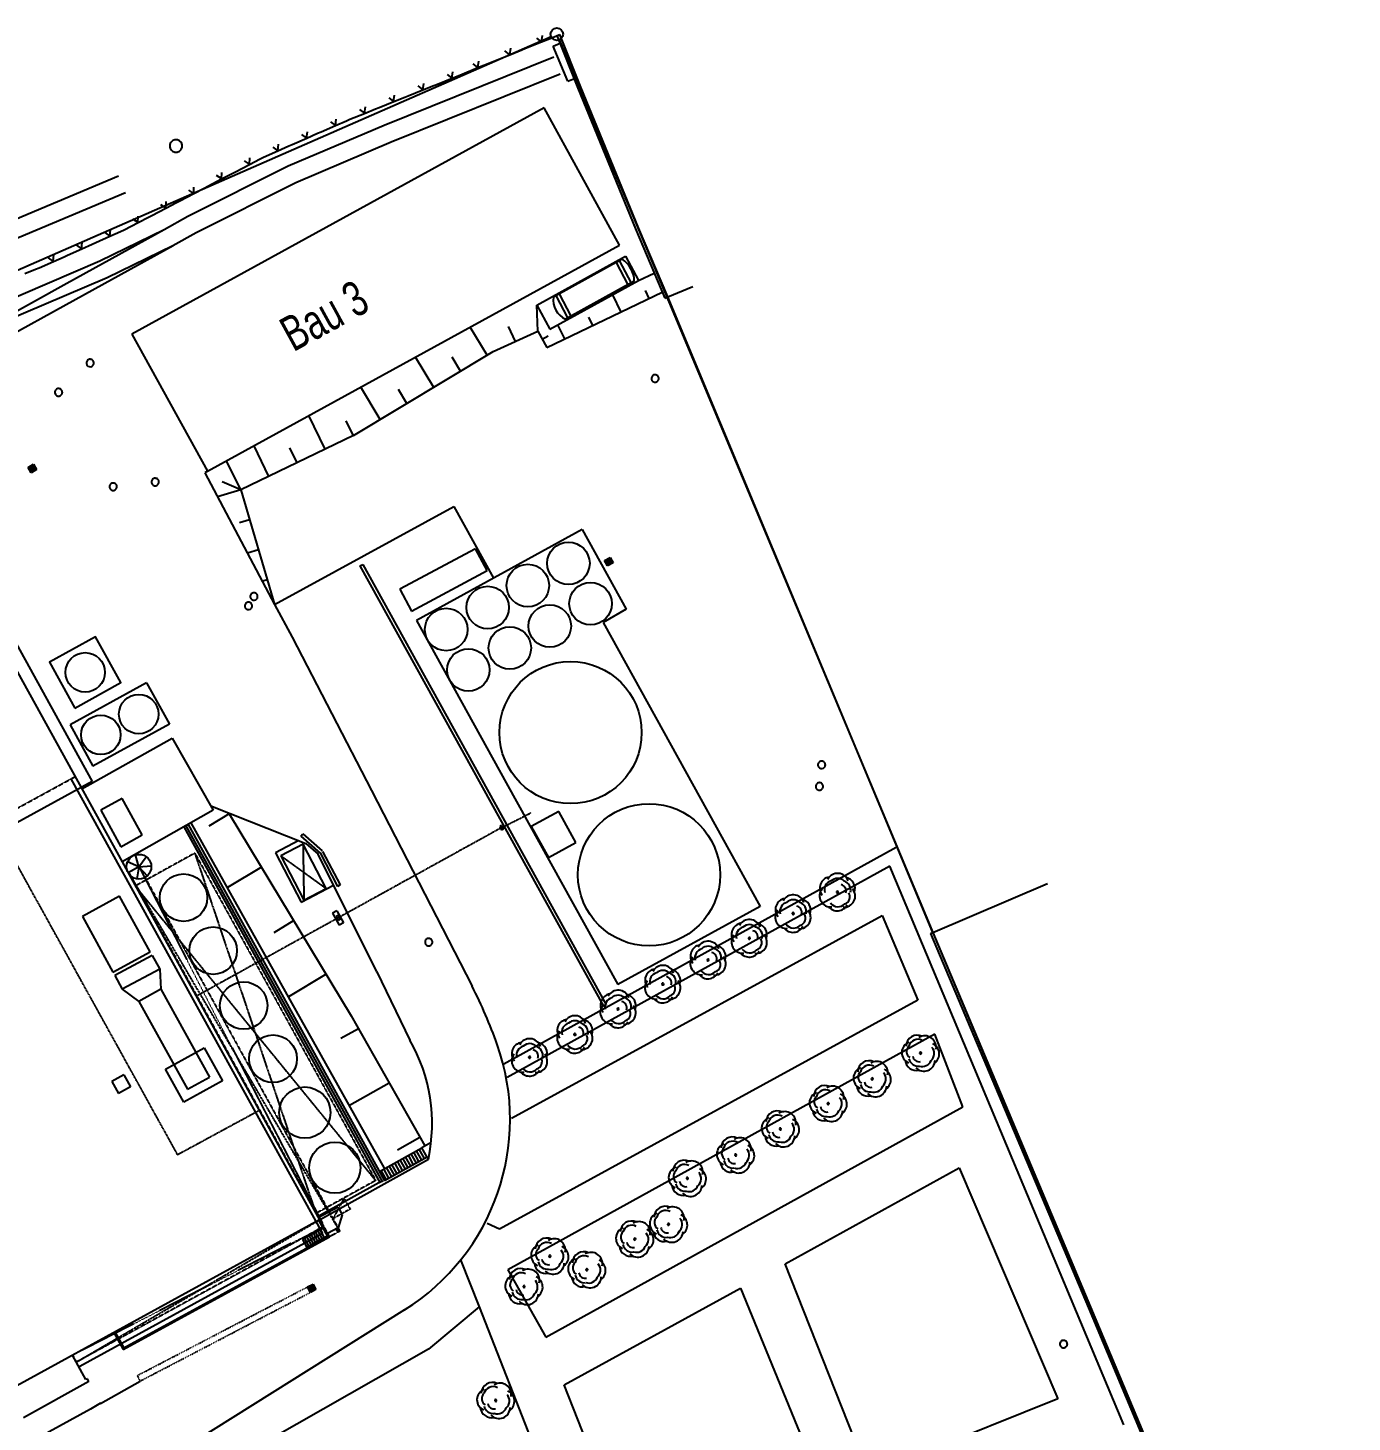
# Model space of a CAD drawing. Header units: millimetres. Extents: x 18890 to 178151, y 13973 to 138738.
# Drawn here: x 105110 to 115707, y 40555 to 51718 of the extents above; entities that cross this region are included whole.
import ezdxf

# ---------------------------------------------------------------- set-up
doc = ezdxf.new("R2010")
doc.units = ezdxf.units.MM
for name, pattern in [('DASHDOT', [1, 0.5, -0.25, 0, -0.25]), ('DASHED', [0.75, 0.5, -0.25]), ('DOT', [0.25, 0, -0.25])]:
    doc.linetypes.add(name, pattern=pattern)
for name, color, linetype in [('41', 7, 'Continuous'), ('Lageplan', 7, 'Continuous'), ('NEBENGEB', 7, 'Continuous'), ('TREPPE', 6, 'Continuous')]:
    doc.layers.add(name, color=color, linetype=linetype)
doc.layers.add('A0_Grundriß', color=7, linetype='Continuous', lineweight=50)
doc.styles.add('3', font='TXT')

# ---------------------------------------------------------------- blocks, each defined once
blk = doc.blocks.new('Lageplan 6.OG')
at = {"layer": '41'}
blk.add_line((-9231, 3689), (-7645, 818), dxfattribs=at)
at = {"layer": 'Lageplan'}
for p, q in [((-8992, 4583), (-3974, 6781)), ((-3909, 6755), (2404, -8337)), ((-4029, 6211), (-7328, 4399)), ((-3425, 5112), (-4029, 6211)), ((-6724, 3301), (-3425, 5112)), ((-3406, 4999), (-3955, 4696)), ((-3309, 4822), (-3858, 4519)), ((-3040, 4697), (-2840, 4780)), ((-920, -392), (-3040, 4697)), ((-7328, 4399), (-6724, 3301)), ((-9231, 3689), (-7645, 818)), ((-9276, 3557), (-7406, 174)), ((-8159, 3332), (-8116, 3357)), ((-8116, 3357), (-8091, 3314)), ((-8134, 3289), (-8159, 3332)), ((-8110, 3346), (-8153, 3321)), ((-8147, 3311), (-8104, 3336)), ((-8097, 3325), (-8141, 3300)), ((-8091, 3314), (-8134, 3289)), ((-6724, 3301), (-6744, 3288)), ((-6744, 3288), (-6186, 2235)), ((-6186, 2235), (-4752, 3019)), ((-4752, 3019), (-4435, 2445)), ((-3545, 2587), (-3501, 2611)), ((-3521, 2543), (-3545, 2587)), ((-3510, 2549), (-3534, 2593)), ((-3523, 2599), (-3499, 2555)), ((-3488, 2561), (-3512, 2605)), ((-3501, 2611), (-3477, 2567)), ((-5503, 2543), (-5481, 2555)), ((-5503, 2543), (-3555, -981)), ((-5481, 2555), (-3534, -970)), ((-3477, 2567), (-3521, 2543)), ((-6186, 2235), (-6047, 1972)), ((-6047, 1972), (-5410, 744)), ((-7730, 759), (-7006, 1164)), ((-7006, 1164), (-6678, 587)), ((-7645, 818), (-9781, -350)), ((-7816, 838), (-5804, -2802)), ((-7405, 682), (-7578, 587)), ((-7245, 390), (-7405, 682)), ((-5410, 744), (-4605, -822)), ((-7578, 587), (-7417, 295)), ((-6678, 587), (-7407, 173)), ((-6698, 622), (-5937, 321)), ((-3912, 578), (-4132, 458)), ((-3776, 328), (-3912, 578)), ((-4132, 458), (-3995, 208)), ((-7417, 295), (-7245, 390)), ((-5976, 380), (-5960, 398)), ((-5976, 380), (-5821, 243)), ((-5960, 398), (-5805, 261)), ((-5937, 321), (-5839, 235)), ((-5367, -708), (-5839, 235)), ((-5823, 246), (-5682, -23)), ((-5802, 257), (-5661, -11)), ((-1213, 289), (-4353, -1446)), ((-3995, 208), (-3776, 328)), ((-7407, 173), (-5828, -2693)), ((-1263, 140), (-4324, -1554)), ((611, -4334), (-1263, 140)), ((-920, -392), (0, 0)), ((-7427, -100), (-7725, -263)), ((-7183, -548), (-7427, -100)), ((-5661, -11), (-5682, -23)), ((-7725, -263), (-7481, -710)), ((-4290, -1879), (-1324, -255)), ((-1324, -255), (-1040, -933)), ((-7481, -710), (-7183, -548)), ((-7166, -575), (-7465, -737)), ((-7166, -575), (-7106, -685)), ((-7465, -737), (-7405, -847)), ((-7106, -685), (-7405, -847)), ((-7106, -685), (-7096, -847)), ((-5367, -708), (-5103, -1254)), ((-7405, -847), (-7272, -944)), ((-7096, -847), (-7272, -944)), ((-7096, -847), (-6707, -1550)), ((-7272, -944), (-6883, -1647)), ((-1040, -933), (-4386, -2767)), ((-3555, -981), (-3534, -970)), ((-902, -1206), (-4319, -3092)), ((-679, -1789), (-902, -1206)), ((-7059, -1486), (-6749, -1315)), ((-6749, -1315), (-6603, -1581)), ((-7394, -1532), (-7490, -1586)), ((-7394, -1532), (-7340, -1628)), ((-6913, -1751), (-7059, -1486)), ((-6883, -1647), (-6707, -1550)), ((-7490, -1586), (-7436, -1682)), ((-7340, -1628), (-7436, -1682)), ((-6603, -1581), (-6913, -1751)), ((-4017, -3632), (-679, -1789)), ((-4934, -2074), (-5007, -2115)), ((-2100, -3045), (-707, -2276)), ((-707, -2276), (81, -4126)), ((-5828, -2693), (-12019, -6086)), ((-5760, -2825), (-5832, -2696)), ((-5679, -2757), (-5762, -2803)), ((-5678, -2791), (-5693, -2765)), ((-4386, -2767), (-4486, -2721)), ((-5804, -2802), (-7745, -3867)), ((-4698, -3013), (-4550, -3390)), ((-4319, -3092), (-4017, -3632)), ((-1431, -4733), (-2100, -3045)), ((-5924, -3230), (-5879, -3207)), ((-5900, -3274), (-5924, -3230)), ((-5918, -3241), (-5873, -3218)), ((-5868, -3229), (-5912, -3252)), ((-5879, -3207), (-5856, -3251)), ((-5906, -3263), (-5862, -3240)), ((-5856, -3251), (-5900, -3274)), ((-3870, -4015), (-2459, -3240)), ((-2459, -3240), (-1786, -4882)), ((-5146, -3413), (-6972, -4558)), ((-4550, -3390), (-4956, -3727)), ((-4550, -3390), (-3524, -6006)), ((-7696, -3972), (-7803, -3776)), ((-4956, -3727), (-6606, -4668)), ((-7673, -3988), (-8197, -4277)), ((-7685, -3966), (-7696, -3972)), ((-7673, -3988), (-7685, -3966)), ((-7579, -4162), (-7263, -3984)), ((-3292, -5476), (-3870, -4015)), ((81, -4126), (-1431, -4733))]:
    blk.add_line(p, q, dxfattribs=at)
at = {"layer": 'Lageplan', "color": 1}
for p, q in [((-4178, 6688), (-4050, 6739)), ((-4050, 6739), (-4089, 6770)), ((-4050, 6739), (-4043, 6791)), ((-4050, 6739), (-3954, 6778)), ((-3958, 6705), (-3900, 6729)), ((-3840, 6424), (-3958, 6705)), ((-3954, 6778), (-3924, 6790)), ((-3924, 6790), (-3903, 6799)), ((-3757, 6368), (-3924, 6790)), ((-3736, 6377), (-3903, 6799)), ((-4432, 6585), (-4304, 6636)), ((-4304, 6636), (-4343, 6667)), ((-4304, 6636), (-4297, 6688)), ((-4304, 6636), (-4209, 6675)), ((-4209, 6675), (-4178, 6688)), ((-4765, 6448), (-4804, 6479)), ((-4767, 6448), (-4759, 6499)), ((-4766, 6448), (-4678, 6483)), ((-4686, 6482), (-4559, 6533)), ((-4559, 6533), (-4598, 6564)), ((-4559, 6533), (-4551, 6585)), ((-4559, 6533), (-4463, 6572)), ((-4463, 6572), (-4432, 6585)), ((-4998, 6355), (-5037, 6386)), ((-5000, 6354), (-4993, 6405)), ((-4999, 6354), (-4911, 6390)), ((-4911, 6390), (-4883, 6401)), ((-4883, 6401), (-4766, 6448)), ((-3840, 6424), (-3787, 6446)), ((-3296, 5241), (-3757, 6368)), ((-3275, 5250), (-3736, 6377)), ((-5350, 6214), (-5233, 6261)), ((-5232, 6261), (-5270, 6292)), ((-5234, 6261), (-5226, 6312)), ((-5233, 6261), (-5145, 6296)), ((-5145, 6296), (-5117, 6307)), ((-5117, 6307), (-4999, 6354)), ((-5583, 6120), (-5466, 6167)), ((-5465, 6168), (-5504, 6198)), ((-5467, 6167), (-5460, 6218)), ((-5466, 6167), (-5378, 6203)), ((-5378, 6203), (-5350, 6214)), ((-5814, 6019), (-5698, 6070)), ((-5697, 6070), (-5737, 6100)), ((-5699, 6070), (-5693, 6121)), ((-5698, 6070), (-5611, 6108)), ((-5611, 6108), (-5583, 6120)), ((-6160, 5867), (-6155, 5919)), ((-6073, 5906), (-6045, 5918)), ((-6045, 5918), (-5929, 5969)), ((-5928, 5969), (-5968, 5998)), ((-5930, 5968), (-5924, 6020)), ((-5929, 5969), (-5842, 6007)), ((-5842, 6007), (-5814, 6019)), ((-6388, 5758), (-6385, 5810)), ((-6303, 5802), (-6276, 5817)), ((-6276, 5817), (-6160, 5867)), ((-6159, 5868), (-6199, 5897)), ((-6160, 5867), (-6073, 5906)), ((-6526, 5686), (-6499, 5700)), ((-6499, 5700), (-6386, 5758)), ((-6386, 5759), (-6428, 5786)), ((-6386, 5758), (-6303, 5802)), ((-6749, 5569), (-6722, 5583)), ((-6722, 5583), (-6610, 5642)), ((-6609, 5642), (-6651, 5669)), ((-6611, 5641), (-6609, 5693)), ((-6610, 5642), (-6526, 5686)), ((-6945, 5466), (-6833, 5525)), ((-6832, 5526), (-6874, 5552)), ((-6834, 5524), (-6832, 5577)), ((-6833, 5525), (-6749, 5569)), ((-7168, 5350), (-7056, 5408)), ((-7055, 5409), (-7097, 5435)), ((-7057, 5408), (-7055, 5460)), ((-7056, 5408), (-6972, 5452)), ((-6972, 5452), (-6945, 5466)), ((-7391, 5233), (-7279, 5292)), ((-7278, 5292), (-7320, 5319)), ((-7280, 5291), (-7278, 5343)), ((-7279, 5292), (-7195, 5336)), ((-7195, 5336), (-7168, 5350)), ((-3040, 4697), (-3275, 5250)), ((-7618, 5132), (-7504, 5183)), ((-7503, 5183), (-7543, 5212)), ((-7505, 5182), (-7500, 5234)), ((-7504, 5183), (-7419, 5221)), ((-7419, 5221), (-7391, 5233)), ((-3060, 4688), (-3296, 5241)), ((-7958, 4981), (-7952, 5033)), ((-7871, 5019), (-7844, 5031)), ((-7844, 5031), (-7730, 5082)), ((-7729, 5083), (-7769, 5112)), ((-7731, 5082), (-7726, 5133)), ((-7730, 5082), (-7645, 5120)), ((-7645, 5120), (-7618, 5132)), ((-8186, 4884), (-8099, 4920)), ((-8099, 4920), (-8070, 4931)), ((-8070, 4931), (-7957, 4981)), ((-7955, 4982), (-7996, 5011)), ((-7957, 4981), (-7871, 5019)), ((-3425, 4988), (-3451, 4974)), ((-3356, 4794), (-3451, 4974)), ((-3330, 4808), (-3425, 4988)), ((-3330, 4808), (-3356, 4794)), ((-3273, 4829), (-3149, 4887)), ((-4007, 4293), (-3084, 4734)), ((-3907, 4723), (-3934, 4709)), ((-3839, 4529), (-3934, 4709)), ((-3812, 4543), (-3907, 4723)), ((-3414, 4576), (-3480, 4715)), ((-3188, 4684), (-3219, 4749)), ((-3060, 4688), (-3040, 4697)), ((-4081, 4423), (-4087, 4632)), ((-3865, 4361), (-3919, 4473)), ((-3812, 4543), (-3839, 4529)), ((-3639, 4468), (-3671, 4534)), ((-4484, 4230), (-4620, 4456)), ((-4436, 4260), (-4081, 4423)), ((-4259, 4341), (-4314, 4460)), ((-4081, 4423), (-4007, 4293)), ((-4044, 4358), (-3996, 4385)), ((-5554, 3587), (-4436, 4260)), ((-4913, 3973), (-5059, 4215)), ((-4698, 4102), (-4766, 4214)), ((-5341, 3715), (-5497, 3975)), ((-5127, 3844), (-5195, 3957)), ((-5782, 3477), (-5912, 3747)), ((-5556, 3586), (-5614, 3705)), ((-5554, 3587), (-6457, 3152)), ((-6232, 3260), (-6350, 3506)), ((-6007, 3369), (-6064, 3488)), ((-6457, 3152), (-6570, 3385)), ((-6457, 3152), (-6643, 3097)), ((-6457, 3152), (-6607, 3216)), ((-6457, 3152), (-6186, 2235)), ((-6386, 2912), (-6468, 2888)), ((-6315, 2672), (-6404, 2646)), ((-6244, 2432), (-6284, 2421)), ((-6549, 559), (-6714, 460)), ((-6549, 559), (-5574, -1058)), ((-6914, 453), (-5341, -2399)), ((-6011, -1021), (-6853, 487)), ((-6291, 131), (-6563, -33)), ((-6033, -297), (-6192, -394)), ((-5775, -726), (-6075, -907)), ((-5306, -2278), (-6011, -1021)), ((-5574, -1058), (-4985, -2100)), ((-5515, -1163), (-5656, -1242)), ((-5269, -1598), (-5587, -1778)), ((-5023, -2033), (-5203, -2135))]:
    blk.add_line(p, q, dxfattribs=at)
at = {"layer": 'Lageplan', "color": 2}
for p, q in [((-3953, 6618), (-5309, 6071)), ((-3900, 6482), (-5253, 5936)), ((-5309, 6071), (-6078, 5744)), ((-5253, 5936), (-6016, 5611)), ((-6078, 5744), (-6882, 5340)), ((-7436, 5665), (-9131, 4954)), ((-6016, 5611), (-6813, 5211)), ((-7380, 5530), (-9074, 4820)), ((-6882, 5340), (-7070, 5235)), ((-7070, 5235), (-7849, 4804)), ((-7070, 5235), (-7586, 4983)), ((-6813, 5211), (-7002, 5105)), ((-6999, 5107), (-7778, 4676)), ((-7002, 5105), (-7525, 4850)), ((-7586, 4983), (-8413, 4629)), ((-4087, 4632), (-3378, 5023)), ((-3378, 5023), (-3273, 4829)), ((-7849, 4804), (-8558, 4412)), ((-7525, 4850), (-8358, 4494)), ((-3983, 4438), (-3273, 4829)), ((-7778, 4676), (-8488, 4284)), ((-4087, 4632), (-3983, 4438)), ((-3725, 2834), (-5051, 2107)), ((-3725, 2834), (-3372, 2196)), ((-4578, 2681), (-5185, 2356)), ((-4485, 2506), (-4578, 2681)), ((-5092, 2181), (-4485, 2506)), ((-5185, 2356), (-5092, 2181)), ((-3372, 2196), (-3558, 2091)), ((-5051, 2107), (-4333, 807)), ((-3558, 2091), (-2300, -185)), ((-7211, 1608), (-7823, 1270)), ((-7211, 1608), (-7028, 1277)), ((-7823, 1270), (-7641, 939)), ((-7028, 1277), (-7641, 939)), ((-4333, 807), (-3440, -808)), ((-6897, 462), (-6879, 472)), ((-6897, 462), (-5324, -2390)), ((-6879, 472), (-5306, -2380)), ((-4370, 466), (-4385, 458)), ((-4385, 458), (-4370, 428)), ((-4370, 466), (-4355, 436)), ((-5993, 344), (-6179, 247)), ((-4355, 436), (-4370, 428)), ((-7272, 135), (-7299, 230)), ((-6179, 247), (-5974, -149)), ((-5959, 316), (-6137, 223)), ((-5773, -40), (-5959, 316)), ((-7272, 135), (-7363, 173)), ((-7272, 135), (-7358, 86)), ((-7272, 135), (-7290, 38)), ((-7272, 135), (-7213, 214)), ((-7272, 135), (-7173, 141)), ((-7272, 135), (-7207, 61)), ((-6137, 223), (-5952, -133)), ((-5974, -149), (-5714, -14)), ((-5952, -133), (-5773, -40)), ((-5688, -218), (-5722, -237)), ((-5688, -218), (-5636, -315)), ((-2300, -185), (-3440, -808)), ((-5722, -237), (-5670, -333)), ((-5679, -257), (-5695, -265)), ((-5695, -265), (-5679, -295)), ((-5679, -257), (-5663, -286)), ((-5663, -286), (-5679, -295)), ((-5636, -315), (-5670, -333)), ((-937, -399), (-920, -392)), ((-937, -399), (328, -3398)), ((-920, -392), (344, -3391)), ((-5348, -2305), (-5007, -2115)), ((-4965, -2190), (-5007, -2115)), ((-5828, -2693), (-4955, -2207)), ((-4965, -2190), (-5306, -2380)), ((-5162, -2299), (-5203, -2224)), ((-5140, -2287), (-5181, -2212)), ((-5118, -2275), (-5160, -2200)), ((-5096, -2263), (-5138, -2188)), ((-5074, -2251), (-5116, -2176)), ((-5052, -2238), (-5094, -2163)), ((-5031, -2226), (-5072, -2151)), ((-5009, -2214), (-5050, -2139)), ((-4987, -2202), (-5029, -2127)), ((-4965, -2190), (-4955, -2207)), ((-5292, -2372), (-5334, -2297)), ((-5271, -2360), (-5312, -2285)), ((-5249, -2348), (-5291, -2273)), ((-5227, -2336), (-5269, -2261)), ((-5205, -2324), (-5247, -2249)), ((-5183, -2311), (-5225, -2237)), ((-5842, -2667), (-5329, -2381)), ((-5679, -2591), (-5837, -2677)), ((-5679, -2591), (-5645, -2652)), ((-5645, -2652), (-5679, -2757)), ((-5788, -2755), (-5964, -2851)), ((-5841, -2784), (-5806, -2847)), ((-5824, -2774), (-5789, -2838)), ((-7397, -3732), (-5748, -2829)), ((-7393, -3718), (-5760, -2825)), ((-5964, -2851), (-5929, -2914)), ((-5946, -2842), (-5912, -2905)), ((-5754, -2818), (-5929, -2914)), ((-5929, -2832), (-5894, -2895)), ((-5911, -2822), (-5877, -2886)), ((-5894, -2813), (-5859, -2876)), ((-5876, -2803), (-5842, -2866)), ((-5859, -2794), (-5824, -2857)), ((328, -3398), (2411, -8365)), ((344, -3391), (2437, -8380)), ((-7473, -3595), (-7397, -3732)), ((-7464, -3590), (-7393, -3718))]:
    blk.add_line(p, q, dxfattribs=at)
at = {"layer": 'Lageplan', "linetype": 'DASHED'}
for p, q in [((-9741, -215), (-7783, 856)), ((-6825, 243), (-7301, -20)), ((-6825, 243), (-5377, -2378)), ((-6825, 243), (-5856, -2642)), ((-7271, 134), (-7358, 86)), ((-7271, 134), (-5664, -2784)), ((-7271, 134), (-5748, -2829)), ((-7354, 89), (-5748, -2829)), ((-5664, -2784), (-7354, 89)), ((-5377, -2378), (-7301, -20)), ((-5377, -2378), (-5856, -2642)), ((-5631, -2520), (-5719, -2684)), ((-5631, -2520), (-5582, -2607)), ((-5582, -2607), (-5719, -2684)), ((-5797, -2749), (-7803, -3776)), ((-7773, -3832), (-5828, -2693)), ((-5797, -2749), (-7773, -3832)), ((-5828, -2693), (-5797, -2749)), ((-5664, -2784), (-5748, -2829)), ((-7803, -3776), (-7773, -3832))]:
    blk.add_line(p, q, dxfattribs=at)
at = {"layer": 'Lageplan', "linetype": 'DASHDOT'}
for p, q in [((-4362, 451), (-4136, 566)), ((-4378, 443), (-6816, -904)), ((-6962, -2172), (-8310, 264)), ((-6310, -1818), (-6962, -2172))]:
    blk.add_line(p, q, dxfattribs=at)
at = {"layer": 'Lageplan', "color": 2, "linetype": 'DASHED'}
for p, q in [((-5959, 316), (-5952, -133)), ((-6137, 223), (-5773, -40))]:
    blk.add_line(p, q, dxfattribs=at)
at = {"layer": 'Lageplan', "linetype": 'DOT'}
for p, q in [((-7286, -3940), (-5924, -3230)), ((-7263, -3984), (-5901, -3274)), ((-7286, -3940), (-7263, -3984))]:
    blk.add_line(p, q, dxfattribs=at)
at = {"layer": 'Lageplan', "color": 1}
blk.add_circle((-3928, 6801), 50, dxfattribs=at)
at = {"layer": 'Lageplan'}
for centre, radius in [((-3835, 2564), 170), ((-4160, 2386), 170), ((-4481, 2210), 170), ((-3658, 2241), 170), ((-4813, 2034), 170), ((-3984, 2062), 170), ((-4304, 1886), 170), ((-4636, 1710), 170), ((-3818, 1209), 569), ((-7274, 1357), 158), ((-7577, 1190), 158), ((-3190, 70), 569), ((-6915, -113), 190), ((-6678, -537), 190), ((-6434, -977), 190), ((-6199, -1403), 191), ((-5944, -1834), 205), ((-5704, -2275), 205)]:
    blk.add_circle(centre, radius, dxfattribs=at)
at = {"layer": 'Lageplan', "color": 2}
blk.add_circle((-7272, 135), 98.8, dxfattribs=at)
at = {"layer": 'Lageplan'}
for centre, radius, start, end in [((-3525, 4818), 217, 1.1285, 56.6547), ((-3787, 4674), 170, 172.4988, 245.2844), ((-8015, -2563), 3828, 19.4565, 27.0571), ((-6102, -1888), 1800, 302.0907, 19.4565), ((-6286, -1925), 1360, 348.0409, 29.5943), ((3749871, -6766236), 7735895, 119.0594056, 119.0817972)]:
    blk.add_arc(centre, radius, start, end, dxfattribs=at)
at = {"layer": 'Lageplan', "color": 5}
for centre, major_axis, start_param, end_param in [((-6975, 5906), (35.4, 35.4), 1.745329, 3.316126), ((-6975, 5906), (35.4, 35.4), 0.174533, 1.745329), ((-6975, 5906), (35.4, 35.4), 4.886922, 6.457718), ((-6975, 5906), (35.4, 35.4), 3.316126, 4.886922), ((-7663, 4168), (21.2, 21.2), 1.745194, 3.31599), ((-7663, 4168), (21.2, 21.2), 0.174397, 1.745194), ((-7663, 4168), (21.2, 21.2), 3.31599, 4.886786), ((-7663, 4168), (21.2, 21.2), 4.886786, 6.457583), ((-3141, 4044), (21.2, 21.2), 1.745194, 3.31599), ((-3141, 4044), (21.2, 21.2), 0.174397, 1.745194), ((-3141, 4044), (21.2, 21.2), 3.31599, 4.886786), ((-3141, 4044), (21.2, 21.2), 4.886786, 6.457583), ((-7915, 3933), (21.2, 21.2), 1.745194, 3.31599), ((-7915, 3933), (21.2, 21.2), 0.174397, 1.745194), ((-7915, 3933), (21.2, 21.2), 3.31599, 4.886786), ((-7915, 3933), (21.2, 21.2), 4.886786, 6.457583), ((-7142, 3215), (21.2, 21.2), 0.174397, 1.745194), ((-7142, 3215), (21.2, 21.2), 4.886786, 6.457583), ((-7478, 3177), (21.2, 21.2), 1.745194, 3.31599), ((-7478, 3177), (21.2, 21.2), 0.174397, 1.745194), ((-7478, 3177), (21.2, 21.2), 3.31599, 4.886786), ((-7478, 3177), (21.2, 21.2), 4.886786, 6.457583), ((-7142, 3215), (21.2, 21.2), 1.745194, 3.31599), ((-7142, 3215), (21.2, 21.2), 3.31599, 4.886786), ((-6396, 2223), (21.2, 21.2), 1.745194, 3.31599), ((-6396, 2223), (21.2, 21.2), 0.174397, 1.745194), ((-6352, 2298), (21.2, 21.2), 1.745194, 3.31599), ((-6396, 2223), (21.2, 21.2), 4.886786, 6.457583), ((-6352, 2298), (21.2, 21.2), 0.174397, 1.745194), ((-6352, 2298), (21.2, 21.2), 3.31599, 4.886786), ((-6352, 2298), (21.2, 21.2), 4.886786, 6.457583), ((-6396, 2223), (21.2, 21.2), 3.31599, 4.886786), ((-1809, 950), (21.2, 21.2), 1.745194, 3.31599), ((-1809, 950), (21.2, 21.2), 0.174397, 1.745194), ((-1809, 950), (21.2, 21.2), 3.31599, 4.886786), ((-1809, 950), (21.2, 21.2), 4.886786, 6.457583), ((-1826, 778), (21.2, 21.2), 1.745194, 3.31599), ((-1826, 778), (21.2, 21.2), 0.174397, 1.745194), ((-1826, 778), (21.2, 21.2), 4.886786, 6.457583), ((-1826, 778), (21.2, 21.2), 3.31599, 4.886786), ((-4953, -469), (21.2, 21.2), 0.174397, 1.745194), ((-4953, -469), (21.2, 21.2), 4.886786, 6.457583), ((-4953, -469), (21.2, 21.2), 1.745194, 3.31599), ((-4953, -469), (21.2, 21.2), 3.31599, 4.886786), ((128, -3688), (21.2, 21.2), 1.745194, 3.31599), ((128, -3688), (21.2, 21.2), 0.174397, 1.745194), ((128, -3688), (21.2, 21.2), 4.886786, 6.457583), ((128, -3688), (21.2, 21.2), 3.31599, 4.886786)]:
    blk.add_ellipse(centre, major_axis=major_axis, ratio=1, start_param=start_param, end_param=end_param, dxfattribs=at)
at = {"layer": 'Lageplan'}
for centre, major_axis, start_param, end_param in [((-1734, -37), (63.6, 63.6), 0.951308, 3.047431), ((-1712, -51), (53, 53), 1.048314, 2.621501), ((-1681, -8), (63.6, 63.6), 5.818944, 8.161612), ((-1681, -34), (53, 53), 0.007277, 1.534719), ((-1651, -52), (53, 53), 5.250735, 6.757198), ((-1631, -40), (63.6, 63.6), 5.160938, 6.846996), ((-2037, -180), (63.6, 63.6), 5.818944, 8.161612), ((-1735, -98), (63.6, 63.6), 1.702725, 4.022041), ((-1682, -69), (-5.3, 5.3), -0.279131, 1.29149), ((-1682, -69), (5.3, 5.3), 2.862461, 4.433083), ((-1682, -69), (-5.3, 5.3), 4.433258, 6.003879), ((-1682, -69), (5.3, 5.3), 4.433258, 6.003879), ((-1664, -58), (36.1, 36.1), 5.177867, 6.830066), ((-1630, -100), (63.6, 63.6), 3.846321, 6.188989), ((-1642, -105), (42.4, 42.4), 4.256944, 6.029466), ((-2090, -269), (63.6, 63.6), 1.702725, 4.022041), ((-2089, -209), (63.6, 63.6), 0.951308, 3.047431), ((-2068, -223), (53, 53), 1.048314, 2.621501), ((-2036, -205), (53, 53), 0.007277, 1.534719), ((-2019, -230), (36.1, 36.1), 5.177867, 6.830066), ((-1986, -272), (63.6, 63.6), 3.846321, 6.188989), ((-2006, -223), (53, 53), 5.250735, 6.757198), ((-1986, -212), (63.6, 63.6), 5.160938, 6.846996), ((-1683, -129), (63.6, 63.6), 3.026051, 5.019566), ((-1678, -111), (53, 53), 2.982348, 4.758046), ((-2440, -407), (63.6, 63.6), 0.951308, 3.047431), ((-2387, -378), (63.6, 63.6), 5.818944, 8.161612), ((-2387, -404), (53, 53), 0.007277, 1.534719), ((-2337, -410), (63.6, 63.6), 5.160938, 6.846996), ((-2033, -282), (53, 53), 2.982348, 4.758046), ((-2037, -240), (-5.3, 5.3), -0.279131, 1.29149), ((-2037, -240), (5.3, 5.3), 2.862461, 4.433083), ((-2037, -240), (-5.3, 5.3), 4.433258, 6.003879), ((-2037, -240), (5.3, 5.3), 4.433258, 6.003879), ((-1997, -276), (42.4, 42.4), 4.256944, 6.029466), ((-2440, -468), (63.6, 63.6), 1.702725, 4.022041), ((-2418, -421), (53, 53), 1.048314, 2.621501), ((-2388, -439), (-5.3, 5.3), -0.279131, 1.29149), ((-2388, -439), (5.3, 5.3), 2.862461, 4.433083), ((-2388, -439), (-5.3, 5.3), 4.433258, 6.003879), ((-2388, -439), (5.3, 5.3), 4.433258, 6.003879), ((-2370, -428), (36.1, 36.1), 5.177867, 6.830066), ((-2336, -470), (63.6, 63.6), 3.846321, 6.188989), ((-2357, -421), (53, 53), 5.250735, 6.757198), ((-2348, -474), (42.4, 42.4), 4.256944, 6.029466), ((-2038, -301), (63.6, 63.6), 3.026051, 5.019566), ((-2769, -581), (63.6, 63.6), 0.951308, 3.047431), ((-2748, -595), (53, 53), 1.048314, 2.621501), ((-2717, -552), (63.6, 63.6), 5.818944, 8.161612), ((-2717, -577), (53, 53), 0.007277, 1.534719), ((-2699, -602), (36.1, 36.1), 5.177867, 6.830066), ((-2687, -595), (53, 53), 5.250735, 6.757198), ((-2666, -584), (63.6, 63.6), 5.160938, 6.846996), ((-2389, -499), (63.6, 63.6), 3.026051, 5.019566), ((-2384, -481), (53, 53), 2.982348, 4.758046), ((-3079, -745), (63.6, 63.6), 5.818944, 8.161612), ((-2770, -641), (63.6, 63.6), 1.702725, 4.022041), ((-2718, -612), (-5.3, 5.3), -0.279131, 1.29149), ((-2718, -612), (5.3, 5.3), 2.862461, 4.433083), ((-2718, -612), (-5.3, 5.3), 4.433258, 6.003879), ((-2718, -612), (5.3, 5.3), 4.433258, 6.003879), ((-2666, -644), (63.6, 63.6), 3.846321, 6.188989), ((-2677, -648), (42.4, 42.4), 4.256944, 6.029466), ((-3133, -835), (63.6, 63.6), 1.702725, 4.022041), ((-3132, -774), (63.6, 63.6), 0.951308, 3.047431), ((-3110, -788), (53, 53), 1.048314, 2.621501), ((-3079, -771), (53, 53), 0.007277, 1.534719), ((-3062, -795), (36.1, 36.1), 5.177867, 6.830066), ((-3028, -837), (63.6, 63.6), 3.846321, 6.188989), ((-3049, -788), (53, 53), 5.250735, 6.757198), ((-3029, -777), (63.6, 63.6), 5.160938, 6.846996), ((-2719, -673), (63.6, 63.6), 3.026051, 5.019566), ((-2713, -654), (53, 53), 2.982348, 4.758046), ((-3489, -973), (63.6, 63.6), 0.951308, 3.047431), ((-3437, -944), (63.6, 63.6), 5.818944, 8.161612), ((-3437, -969), (53, 53), 0.007277, 1.534719), ((-3386, -976), (63.6, 63.6), 5.160938, 6.846996), ((-3076, -848), (53, 53), 2.982348, 4.758046), ((-3080, -805), (-5.3, 5.3), -0.279131, 1.29149), ((-3080, -805), (5.3, 5.3), 2.862461, 4.433083), ((-3080, -805), (-5.3, 5.3), 4.433258, 6.003879), ((-3080, -805), (5.3, 5.3), 4.433258, 6.003879), ((-3040, -841), (42.4, 42.4), 4.256944, 6.029466), ((-3490, -1033), (63.6, 63.6), 1.702725, 4.022041), ((-3468, -987), (53, 53), 1.048314, 2.621501), ((-3438, -1004), (-5.3, 5.3), -0.279131, 1.29149), ((-3438, -1004), (-5.3, 5.3), 4.433258, 6.003879), ((-3438, -1004), (5.3, 5.3), 4.433258, 6.003879), ((-3419, -994), (36.1, 36.1), 5.177867, 6.830066), ((-3386, -1036), (63.6, 63.6), 3.846321, 6.188989), ((-3407, -987), (53, 53), 5.250735, 6.757198), ((-3081, -866), (63.6, 63.6), 3.026051, 5.019566), ((-3835, -1177), (63.6, 63.6), 0.951308, 3.047431), ((-3783, -1148), (63.6, 63.6), 5.818944, 8.161612), ((-3783, -1173), (53, 53), 0.007277, 1.534719), ((-3732, -1180), (63.6, 63.6), 5.160938, 6.846996), ((-3439, -1065), (63.6, 63.6), 3.026051, 5.019566), ((-3433, -1046), (53, 53), 2.982348, 4.758046), ((-3438, -1004), (5.3, 5.3), 2.862461, 4.433083), ((-3397, -1040), (42.4, 42.4), 4.256944, 6.029466), ((-3836, -1237), (63.6, 63.6), 1.702725, 4.022041), ((-3814, -1191), (53, 53), 1.048314, 2.621501), ((-3784, -1208), (-5.3, 5.3), -0.279131, 1.29149), ((-3784, -1208), (5.3, 5.3), 2.862461, 4.433083), ((-3784, -1208), (-5.3, 5.3), 4.433258, 6.003879), ((-3784, -1208), (5.3, 5.3), 4.433258, 6.003879), ((-3765, -1198), (36.1, 36.1), 5.177867, 6.830066), ((-3732, -1240), (63.6, 63.6), 3.846321, 6.188989), ((-3753, -1191), (53, 53), 5.250735, 6.757198), ((-3743, -1244), (42.4, 42.4), 4.256944, 6.029466), ((-1043, -1304), (63.6, 63.6), 0.338069, 2.331584), ((-983, -1309), (63.6, 63.6), 5.297928, 7.617243), ((-4198, -1361), (63.6, 63.6), 0.951308, 3.047431), ((-4176, -1374), (53, 53), 1.048314, 2.621501), ((-4145, -1332), (63.6, 63.6), 5.818944, 8.161612), ((-4145, -1357), (53, 53), 0.007277, 1.534719), ((-4128, -1382), (36.1, 36.1), 5.177867, 6.830066), ((-4115, -1375), (53, 53), 5.250735, 6.757198), ((-4095, -1363), (63.6, 63.6), 5.160938, 6.846996), ((-3785, -1269), (63.6, 63.6), 3.026051, 5.019566), ((-3779, -1250), (53, 53), 2.982348, 4.758046), ((-1077, -1353), (63.6, 63.6), 1.158338, 3.501007), ((-1069, -1344), (42.4, 42.4), 1.568962, 3.341483), ((-1039, -1322), (53, 53), 0.294365, 2.070063), ((-982, -1361), (53, 53), 4.643517, 6.216704), ((-957, -1364), (63.6, 63.6), 4.546511, 6.642634), ((-4199, -1421), (63.6, 63.6), 1.702725, 4.022041), ((-4146, -1392), (-5.3, 5.3), -0.279131, 1.29149), ((-4146, -1392), (5.3, 5.3), 2.862461, 4.433083), ((-4146, -1392), (-5.3, 5.3), 4.433258, 6.003879), ((-4146, -1392), (5.3, 5.3), 4.433258, 6.003879), ((-4094, -1423), (63.6, 63.6), 3.846321, 6.188989), ((-4106, -1428), (42.4, 42.4), 4.256944, 6.029466), ((-1430, -1509), (63.6, 63.6), 0.338069, 2.331584), ((-1426, -1528), (53, 53), 0.294365, 2.070063), ((-1369, -1514), (63.6, 63.6), 5.297928, 7.617243), ((-1051, -1406), (63.6, 63.6), 2.472955, 4.159013), ((-1037, -1387), (53, 53), 2.562752, 4.069216), ((-1029, -1376), (36.1, 36.1), 2.489885, 4.142083), ((-991, -1413), (63.6, 63.6), 3.130962, 5.47363), ((-1003, -1390), (53, 53), 3.60248, 5.129922), ((-1017, -1358), (-5.3, 5.3), 0.174479, 1.745101), ((-1017, -1358), (5.3, 5.3), 0.174479, 1.745101), ((-1017, -1358), (5.3, 5.3), 3.316071, 4.886693), ((-1017, -1358), (5.3, 5.3), 4.886868, 6.45749), ((-4147, -1452), (63.6, 63.6), 3.026051, 5.019566), ((-4142, -1434), (53, 53), 2.982348, 4.758046), ((-1464, -1558), (63.6, 63.6), 1.158338, 3.501007), ((-1456, -1549), (42.4, 42.4), 1.568962, 3.341483), ((-1404, -1564), (-5.3, 5.3), 0.174479, 1.745101), ((-1404, -1564), (5.3, 5.3), 0.174479, 1.745101), ((-1404, -1564), (5.3, 5.3), 4.886868, 6.45749), ((-1369, -1566), (53, 53), 4.643517, 6.216704), ((-1344, -1569), (63.6, 63.6), 4.546511, 6.642634), ((-1816, -1756), (63.6, 63.6), 1.158338, 3.501007), ((-1782, -1707), (63.6, 63.6), 0.338069, 2.331584), ((-1778, -1726), (53, 53), 0.294365, 2.070063), ((-1721, -1712), (63.6, 63.6), 5.297928, 7.617243), ((-1438, -1612), (63.6, 63.6), 2.472955, 4.159013), ((-1424, -1593), (53, 53), 2.562752, 4.069216), ((-1416, -1581), (36.1, 36.1), 2.489885, 4.142083), ((-1378, -1618), (63.6, 63.6), 3.130962, 5.47363), ((-1390, -1596), (53, 53), 3.60248, 5.129922), ((-1404, -1564), (5.3, 5.3), 3.316071, 4.886693), ((-1808, -1747), (42.4, 42.4), 1.568962, 3.341483), ((-1768, -1779), (36.1, 36.1), 2.489885, 4.142083), ((-1756, -1762), (-5.3, 5.3), 0.174479, 1.745101), ((-1756, -1762), (5.3, 5.3), 0.174479, 1.745101), ((-1756, -1762), (5.3, 5.3), 3.316071, 4.886693), ((-1756, -1762), (5.3, 5.3), 4.886868, 6.45749), ((-1721, -1764), (53, 53), 4.643517, 6.216704), ((-1696, -1767), (63.6, 63.6), 4.546511, 6.642634), ((-2199, -1959), (63.6, 63.6), 1.158338, 3.501007), ((-2164, -1910), (63.6, 63.6), 0.338069, 2.331584), ((-2161, -1929), (53, 53), 0.294365, 2.070063), ((-2104, -1916), (63.6, 63.6), 5.297928, 7.617243), ((-2078, -1970), (63.6, 63.6), 4.546511, 6.642634), ((-1790, -1810), (63.6, 63.6), 2.472955, 4.159013), ((-1776, -1791), (53, 53), 2.562752, 4.069216), ((-1730, -1816), (63.6, 63.6), 3.130962, 5.47363), ((-1742, -1793), (53, 53), 3.60248, 5.129922), ((-2191, -1950), (42.4, 42.4), 1.568962, 3.341483), ((-2159, -1994), (53, 53), 2.562752, 4.069216), ((-2151, -1982), (36.1, 36.1), 2.489885, 4.142083), ((-2139, -1965), (-5.3, 5.3), 0.174479, 1.745101), ((-2139, -1965), (5.3, 5.3), 0.174479, 1.745101), ((-2139, -1965), (5.3, 5.3), 3.316071, 4.886693), ((-2139, -1965), (5.3, 5.3), 4.886868, 6.45749), ((-2104, -1967), (53, 53), 4.643517, 6.216704), ((-2558, -2168), (63.6, 63.6), 1.158338, 3.501007), ((-2523, -2119), (63.6, 63.6), 0.338069, 2.331584), ((-2549, -2159), (42.4, 42.4), 1.568962, 3.341483), ((-2520, -2138), (53, 53), 0.294365, 2.070063), ((-2463, -2125), (63.6, 63.6), 5.297928, 7.617243), ((-2437, -2179), (63.6, 63.6), 4.546511, 6.642634), ((-2172, -2013), (63.6, 63.6), 2.472955, 4.159013), ((-2113, -2019), (63.6, 63.6), 3.130962, 5.47363), ((-2124, -1997), (53, 53), 3.60248, 5.129922), ((-2909, -2306), (63.6, 63.6), 0.338069, 2.331584), ((-2849, -2311), (63.6, 63.6), 5.297928, 7.617243), ((-2531, -2222), (63.6, 63.6), 2.472955, 4.159013), ((-2518, -2203), (53, 53), 2.562752, 4.069216), ((-2509, -2191), (36.1, 36.1), 2.489885, 4.142083), ((-2472, -2228), (63.6, 63.6), 3.130962, 5.47363), ((-2483, -2206), (53, 53), 3.60248, 5.129922), ((-2497, -2174), (-5.3, 5.3), 0.174479, 1.745101), ((-2497, -2174), (5.3, 5.3), 0.174479, 1.745101), ((-2497, -2174), (5.3, 5.3), 3.316071, 4.886693), ((-2497, -2174), (5.3, 5.3), 4.886868, 6.45749), ((-2463, -2176), (53, 53), 4.643517, 6.216704), ((-2943, -2355), (63.6, 63.6), 1.158338, 3.501007), ((-2935, -2346), (42.4, 42.4), 1.568962, 3.341483), ((-2906, -2324), (53, 53), 0.294365, 2.070063), ((-2848, -2363), (53, 53), 4.643517, 6.216704), ((-2823, -2366), (63.6, 63.6), 4.546511, 6.642634), ((-2917, -2408), (63.6, 63.6), 2.472955, 4.159013), ((-2903, -2389), (53, 53), 2.562752, 4.069216), ((-2895, -2377), (36.1, 36.1), 2.489885, 4.142083), ((-2857, -2415), (63.6, 63.6), 3.130962, 5.47363), ((-2869, -2392), (53, 53), 3.60248, 5.129922), ((-2883, -2360), (-5.3, 5.3), 0.174479, 1.745101), ((-2883, -2360), (5.3, 5.3), 0.174479, 1.745101), ((-2883, -2360), (5.3, 5.3), 3.316071, 4.886693), ((-2883, -2360), (5.3, 5.3), 4.886868, 6.45749), ((-3094, -2723), (63.6, 63.6), 1.158338, 3.501007), ((-3059, -2674), (63.6, 63.6), 0.338069, 2.331584), ((-3086, -2714), (42.4, 42.4), 1.568962, 3.341483), ((-3056, -2693), (53, 53), 0.294365, 2.070063), ((-2999, -2679), (63.6, 63.6), 5.297928, 7.617243), ((-2973, -2734), (63.6, 63.6), 4.546511, 6.642634), ((-3365, -2841), (63.6, 63.6), 1.158338, 3.501007), ((-3330, -2792), (63.6, 63.6), 0.338069, 2.331584), ((-3356, -2832), (42.4, 42.4), 1.568962, 3.341483), ((-3327, -2811), (53, 53), 0.294365, 2.070063), ((-3270, -2797), (63.6, 63.6), 5.297928, 7.617243), ((-3244, -2852), (63.6, 63.6), 4.546511, 6.642634), ((-3067, -2777), (63.6, 63.6), 2.472955, 4.159013), ((-3054, -2758), (53, 53), 2.562752, 4.069216), ((-3046, -2746), (36.1, 36.1), 2.489885, 4.142083), ((-3008, -2783), (63.6, 63.6), 3.130962, 5.47363), ((-3019, -2760), (53, 53), 3.60248, 5.129922), ((-3034, -2729), (-5.3, 5.3), 0.174479, 1.745101), ((-3034, -2729), (5.3, 5.3), 0.174479, 1.745101), ((-3034, -2729), (5.3, 5.3), 3.316071, 4.886693), ((-3034, -2729), (5.3, 5.3), 4.886868, 6.45749), ((-2999, -2731), (53, 53), 4.643517, 6.216704), ((-4044, -2978), (63.6, 63.6), 1.158338, 3.501007), ((-4010, -2929), (63.6, 63.6), 0.338069, 2.331584), ((-4006, -2948), (53, 53), 0.294365, 2.070063), ((-3949, -2934), (63.6, 63.6), 5.297928, 7.617243), ((-3325, -2876), (53, 53), 2.562752, 4.069216), ((-3316, -2864), (36.1, 36.1), 2.489885, 4.142083), ((-3304, -2847), (-5.3, 5.3), 0.174479, 1.745101), ((-3304, -2847), (5.3, 5.3), 0.174479, 1.745101), ((-3304, -2847), (5.3, 5.3), 3.316071, 4.886693), ((-3304, -2847), (5.3, 5.3), 4.886868, 6.45749), ((-3269, -2849), (53, 53), 4.643517, 6.216704), ((-4036, -2969), (42.4, 42.4), 1.568962, 3.341483), ((-3996, -3001), (36.1, 36.1), 2.489885, 4.142083), ((-3984, -2984), (-5.3, 5.3), 0.174479, 1.745101), ((-3984, -2984), (5.3, 5.3), 0.174479, 1.745101), ((-3984, -2984), (5.3, 5.3), 3.316071, 4.886693), ((-3984, -2984), (5.3, 5.3), 4.886868, 6.45749), ((-3949, -2986), (53, 53), 4.643517, 6.216704), ((-3924, -2989), (63.6, 63.6), 4.546511, 6.642634), ((-3748, -3087), (63.6, 63.6), 1.158338, 3.501007), ((-3713, -3038), (63.6, 63.6), 0.338069, 2.331584), ((-3710, -3056), (53, 53), 0.294365, 2.070063), ((-3653, -3043), (63.6, 63.6), 5.297928, 7.617243), ((-3338, -2895), (63.6, 63.6), 2.472955, 4.159013), ((-3279, -2901), (63.6, 63.6), 3.130962, 5.47363), ((-3290, -2878), (53, 53), 3.60248, 5.129922), ((-4217, -3172), (63.6, 63.6), 0.338069, 2.331584), ((-4213, -3191), (53, 53), 0.294365, 2.070063), ((-4156, -3178), (63.6, 63.6), 5.297928, 7.617243), ((-4018, -3032), (63.6, 63.6), 2.472955, 4.159013), ((-4004, -3013), (53, 53), 2.562752, 4.069216), ((-3958, -3038), (63.6, 63.6), 3.130962, 5.47363), ((-3970, -3016), (53, 53), 3.60248, 5.129922), ((-3740, -3078), (42.4, 42.4), 1.568962, 3.341483), ((-3700, -3109), (36.1, 36.1), 2.489885, 4.142083), ((-3688, -3092), (-5.3, 5.3), 0.174479, 1.745101), ((-3688, -3092), (5.3, 5.3), 0.174479, 1.745101), ((-3688, -3092), (5.3, 5.3), 3.316071, 4.886693), ((-3688, -3092), (5.3, 5.3), 4.886868, 6.45749), ((-3653, -3095), (53, 53), 4.643517, 6.216704), ((-3627, -3098), (63.6, 63.6), 4.546511, 6.642634), ((-4251, -3221), (63.6, 63.6), 1.158338, 3.501007), ((-4243, -3212), (42.4, 42.4), 1.568962, 3.341483), ((-4191, -3227), (-5.3, 5.3), 0.174479, 1.745101), ((-4191, -3227), (5.3, 5.3), 0.174479, 1.745101), ((-4191, -3227), (5.3, 5.3), 3.316071, 4.886693), ((-4191, -3227), (5.3, 5.3), 4.886868, 6.45749), ((-4156, -3229), (53, 53), 4.643517, 6.216704), ((-4131, -3232), (63.6, 63.6), 4.546511, 6.642634), ((-3721, -3140), (63.6, 63.6), 2.472955, 4.159013), ((-3708, -3121), (53, 53), 2.562752, 4.069216), ((-3662, -3147), (63.6, 63.6), 3.130962, 5.47363), ((-3673, -3124), (53, 53), 3.60248, 5.129922), ((-4225, -3275), (63.6, 63.6), 2.472955, 4.159013), ((-4211, -3256), (53, 53), 2.562752, 4.069216), ((-4203, -3244), (36.1, 36.1), 2.489885, 4.142083), ((-4165, -3282), (63.6, 63.6), 3.130962, 5.47363), ((-4177, -3259), (53, 53), 3.60248, 5.129922), ((-4443, -4084), (63.6, 63.6), 0.338069, 2.331584), ((-4382, -4090), (63.6, 63.6), 5.297928, 7.617243), ((-4477, -4134), (63.6, 63.6), 1.158338, 3.501007), ((-4469, -4125), (42.4, 42.4), 1.568962, 3.341483), ((-4439, -4103), (53, 53), 0.294365, 2.070063), ((-4382, -4142), (53, 53), 4.643517, 6.216704), ((-4357, -4145), (63.6, 63.6), 4.546511, 6.642634), ((-4451, -4187), (63.6, 63.6), 2.472955, 4.159013), ((-4437, -4168), (53, 53), 2.562752, 4.069216), ((-4429, -4156), (36.1, 36.1), 2.489885, 4.142083), ((-4391, -4194), (63.6, 63.6), 3.130962, 5.47363), ((-4403, -4171), (53, 53), 3.60248, 5.129922), ((-4417, -4139), (-5.3, 5.3), 0.174479, 1.745101), ((-4417, -4139), (5.3, 5.3), 0.174479, 1.745101), ((-4417, -4139), (5.3, 5.3), 3.316071, 4.886693), ((-4417, -4139), (5.3, 5.3), 4.886868, 6.45749)]:
    blk.add_ellipse(centre, major_axis=major_axis, ratio=1, start_param=start_param, end_param=end_param, dxfattribs=at)
at = {"layer": 'NEBENGEB'}
blk.add_circle((-7702, 1691), 158, dxfattribs=at)
at = {"layer": 'TREPPE', "color": 2}
blk.add_lwpolyline([(-7784, 1405), (-7416, 1609), (-7620, 1976), (-7987, 1773)], close=True, dxfattribs=at)
at = {"layer": 'Lageplan', "style": '3', "width": 0.732038}
blk.add_text('Bau 3', height=280.1, rotation=28.7, dxfattribs=at).set_placement((-6037, 4253))

msp = doc.modelspace()

# ---------------------------------------------------------------- block references
at = {"layer": 'A0_Grundriß'}
msp.add_blockref('Lageplan 6.OG', (113271, 44867), dxfattribs=at)

doc.saveas('drawing.dxf')
